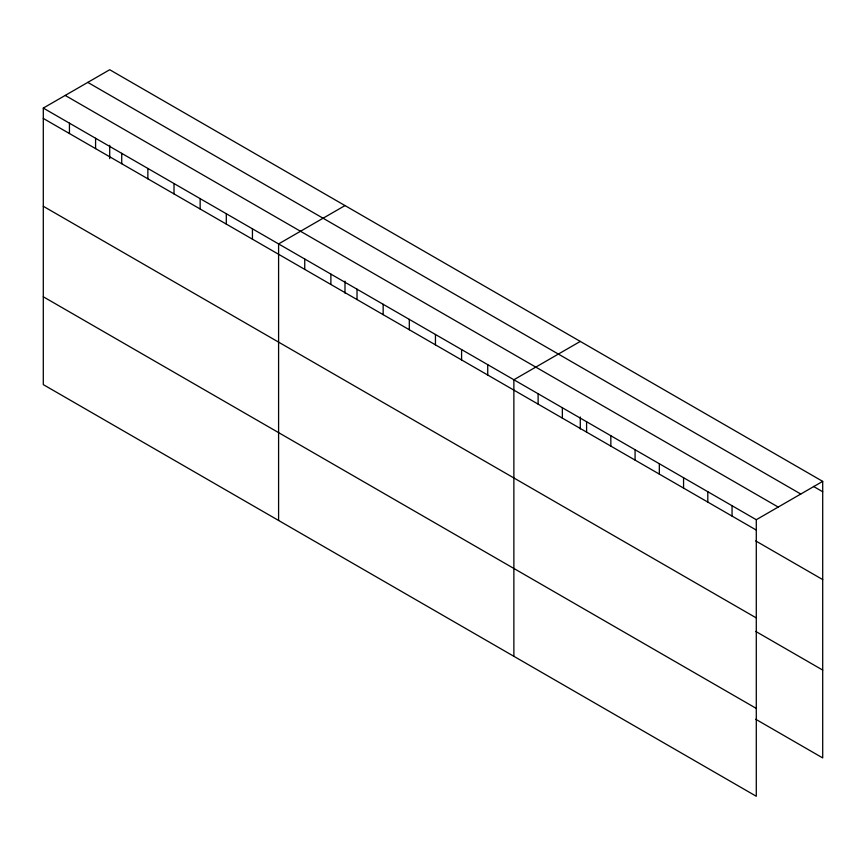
<?xml version="1.0" encoding="UTF-8"?>
<svg xmlns="http://www.w3.org/2000/svg" width="866" height="866" viewBox="0 0 866 866"><rect width="100%" height="100%" fill="white"/><g stroke="black" fill="none" stroke-linecap="round" stroke-linejoin="round"><path stroke-width="1.3" d="M43.3 108.077L756.289 519.719L756.289 796.265L43.3 384.623L43.3 108.077L109.711 69.735L822.7 481.377L822.7 757.923L755.747 719.267M344.993 205.578L278.592 243.92L278.592 520.466M580.285 341.421L513.874 379.763L513.874 656.309M756.289 519.719L822.7 481.377M813.466 486.411L822.7 491.736M87.791 82.389L800.79 494.031M65.21 95.422L778.209 507.065M43.3 118.436L756.289 530.079M755.747 540.925L822.7 579.581M43.3 206.281L756.289 617.923M755.747 631.422L822.7 670.078M43.3 296.778L756.289 708.42M732.051 505.722L732.051 516.082M707.803 491.726L707.803 502.085M683.566 477.729L683.566 488.088M659.329 463.732L659.329 474.103M635.081 449.746L635.081 460.106M610.844 435.75L610.844 446.109M586.596 421.753L586.596 432.112M580.285 417.001L580.285 428.973M562.359 407.756L562.359 418.116M538.111 393.759L538.111 404.119M487.731 364.673L487.731 375.032M461.589 349.572L461.589 359.931M435.446 334.482L435.446 344.841M409.304 319.392L409.304 329.751M383.162 304.291L383.162 314.65M357.019 289.201L357.019 299.56M344.993 281.158L344.993 293.13M330.877 274.111L330.877 284.47M304.735 259.01L304.735 269.369M252.439 228.83L252.439 239.189M226.297 213.729L226.297 224.088M200.154 198.639L200.154 208.998M174.012 183.549L174.012 193.908M147.869 168.448L147.869 178.818M121.727 153.358L121.727 163.717M109.711 145.315L109.711 158.619M95.585 138.268L95.585 148.627M69.442 123.178L69.442 133.537"/></g></svg>
